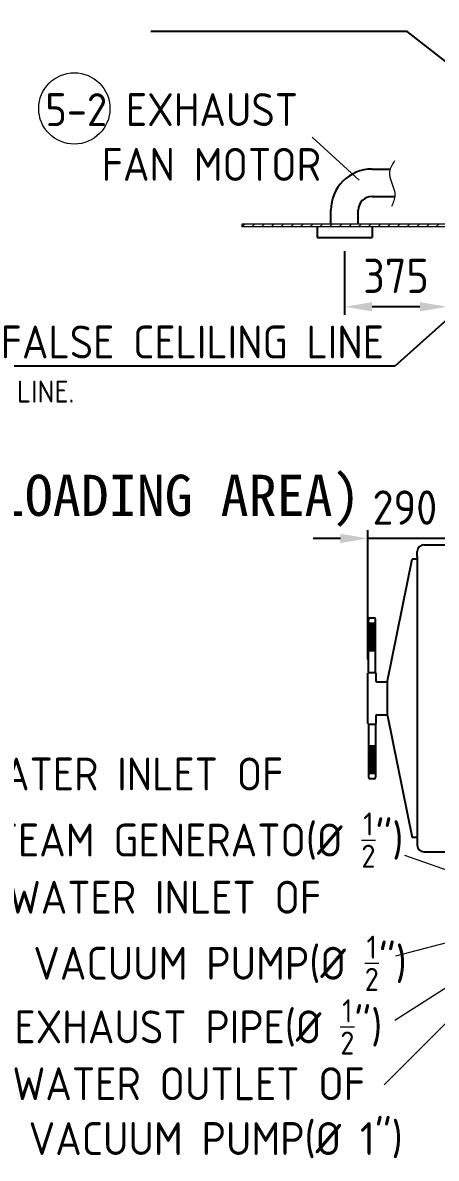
# Model space of a CAD drawing. Header units: millimetres. Extents: x 0 to 16408, y 0 to 11536.
# Drawn here: x 5484 to 6993, y 2716 to 6858 of the extents above; entities that cross this region are included whole.
import ezdxf

# ---------------------------------------------------------------- set-up
doc = ezdxf.new("R2010")
doc.units = ezdxf.units.MM
doc.header["$MEASUREMENT"] = 0
doc.linetypes.add('HIDDEN', pattern=[9.525, 6.35, -3.175])
doc.layers.get('0').update_dxf_attribs({"lineweight": 25})
for name, color, linetype, lineweight in [('D', 3, 'Continuous', 13), ('H', 2, 'HIDDEN', 15), ('S', 4, 'Continuous', 15)]:
    doc.layers.add(name, color=color, linetype=linetype, lineweight=lineweight)
doc.styles.get("Standard").update_dxf_attribs({"font": 'KAIU.TTF'})
doc.styles.add('STU25', font='isocp2.shx')
doc.dimstyles.new('STU25', dxfattribs={"dimscale": 50, "dimtxt": 2.5, "dimasz": 2, "dimexe": 0.6, "dimexo": 1, "dimgap": 1, "dimtad": 1, "dimdsep": 46, "dimtxsty": 'STU25', "dimcen": 2, "dimazin": 2, "dimtfac": 1, "dimtmove": 0, "dimatfit": 3, "dimfxl": 0, "dimtolj": 1, "dimtzin": 0, "dimarcsym": 0})
doc.dimstyles.new('STU25$7', dxfattribs={"dimscale": 50, "dimtxt": 2.5, "dimasz": 2, "dimexe": 1.25, "dimexo": 0.625, "dimgap": 1, "dimtad": 0, "dimdec": 4, "dimdsep": 46, "dimtxsty": 'STU25', "dimcen": 2.5, "dimazin": 2, "dimtfac": 1, "dimtdec": 4, "dimtmove": 0, "dimatfit": 3, "dimfxl": 0, "dimtolj": 1, "dimtzin": 0, "dimarcsym": 0})

# ---------------------------------------------------------------- blocks, each defined once
blk = doc.blocks.new('*D14')
at = {"layer": 'D', "color": 0, "linetype": 'Continuous', "lineweight": -2}
for p, q in [((6658.7, 6023.9), (6658.7, 5791.8)), ((7033.7, 6023.9), (7033.7, 5791.8)), ((6933.7, 5821.8), (6758.7, 5821.8))]:
    blk.add_line(p, q, dxfattribs=at)
at = {"layer": 'D', "color": 0}
for points in [[(6758.7, 5838.5), (6758.7, 5805.1), (6658.7, 5821.8)], [(6933.7, 5805.1), (6933.7, 5838.5), (7033.7, 5821.8)]]:
    blk.add_solid(points, dxfattribs=at)
at = {"layer": 'Defpoints', "color": 0}
for p in [(6658.7, 6073.9), (7033.7, 6073.9), (6658.7, 5821.8)]:
    blk.add_point(p, dxfattribs=at)
at = {"layer": 'D', "color": 0, "insert": (6846.2, 5934.3), "char_height": 125, "attachment_point": 5, "style": 'STU25'}
blk.add_mtext('\\A1;375', dxfattribs=at)
blk = doc.blocks.new('*D21')
at = {"layer": 'D', "color": 0, "lineweight": -2}
for p, q in [((6643.7, 4976.9), (6543.7, 4976.9)), ((6743.7, 4535.7), (6743.7, 5006.9)), ((7033.7, 4976.9), (6743.7, 4976.9)), ((7033.7, 4995.2), (7033.7, 5006.9)), ((7133.7, 4976.9), (7233.7, 4976.9))]:
    blk.add_line(p, q, dxfattribs=at)
at = {"layer": 'D', "color": 0}
for points in [[(6643.7, 4960.3), (6643.7, 4993.6), (6743.7, 4976.9)], [(7133.7, 4993.6), (7133.7, 4960.3), (7033.7, 4976.9)]]:
    blk.add_solid(points, dxfattribs=at)
at = {"layer": 'Defpoints', "color": 0}
for p in [(6743.7, 4976.9), (7033.7, 4945.2), (6743.7, 4485.7)]:
    blk.add_point(p, dxfattribs=at)
at = {"layer": 'D', "color": 0, "insert": (6878.6, 5089.4), "char_height": 125, "attachment_point": 5, "style": 'STU25'}
blk.add_mtext('\\A1;290', dxfattribs=at)

msp = doc.modelspace()

# ---------------------------------------------------------------- hatches: boundary and pattern name
at = {"layer": 'H'}
h = msp.add_hatch(dxfattribs=at)
h.set_pattern_fill('ANSI31', color=256, scale=200, style=0)
h.set_pattern_definition([(45, (225294.607, 24445.837), (-17.6776695, 17.6776695), [])])
h.paths.add_polyline_path([(7033.697, 6123.066), (6283.697, 6123.066), (6283.697, 6113.066), (7033.697, 6113.066)])

# ---------------------------------------------------------------- linework, layer by layer
at = {"linetype": 'Continuous'}
for p, q in [((6758.697, 6323.815), (6824.617, 6323.815)), ((6758.697, 6223.815), (6841.991, 6223.815)), ((6608.697, 6123.066), (6608.697, 6173.815)), ((6708.697, 6123.066), (6708.697, 6173.815)), ((6558.697, 6113.066), (6558.697, 6073.923)), ((6758.697, 6113.066), (6758.697, 6073.923)), ((6558.697, 6073.923), (6758.697, 6073.923))]:
    msp.add_line(p, q, dxfattribs=at)
for p, q in [((6923.697, 4911.066), (6923.697, 4929.066)), ((6947.697, 4953.066), (7024.697, 4953.066)), ((6815.698, 4457.566), (6904.697, 4901.066)), ((6923.697, 4901.066), (6904.697, 4901.066)), ((6923.697, 4911.066), (6923.697, 3858.066)), ((6745.998, 4487.673), (6745.998, 4681.673)), ((6751.998, 4687.673), (6765.398, 4687.673)), ((6771.398, 4487.673), (6771.398, 4681.673)), ((6745.998, 4667.673), (6771.398, 4667.673)), ((6745.998, 4649.859), (6763.811, 4667.673)), ((6745.998, 4647.859), (6765.811, 4667.673)), ((6745.998, 4645.859), (6767.811, 4667.673)), ((6745.998, 4643.859), (6769.811, 4667.673)), ((6745.998, 4663.859), (6749.811, 4667.673)), ((6745.998, 4665.859), (6747.811, 4667.673)), ((6745.998, 4655.859), (6757.811, 4667.673)), ((6745.998, 4653.859), (6759.811, 4667.673)), ((6745.998, 4651.859), (6761.811, 4667.673)), ((6745.998, 4661.859), (6751.811, 4667.673)), ((6745.998, 4659.859), (6753.811, 4667.673)), ((6745.998, 4657.859), (6755.811, 4667.673)), ((6745.998, 4641.859), (6771.398, 4667.259)), ((6745.998, 4666.095), (6771.398, 4640.695)), ((6745.998, 4639.859), (6771.398, 4665.259)), ((6745.998, 4664.095), (6771.398, 4638.695)), ((6745.998, 4637.859), (6771.398, 4663.259)), ((6745.998, 4662.095), (6771.398, 4636.695)), ((6745.998, 4635.859), (6771.398, 4661.259)), ((6745.998, 4660.095), (6771.398, 4634.695)), ((6745.998, 4633.859), (6771.398, 4659.259)), ((6745.998, 4658.095), (6771.398, 4632.695)), ((6745.998, 4631.859), (6771.398, 4657.259)), ((6745.998, 4656.095), (6771.398, 4630.695)), ((6745.998, 4629.859), (6771.398, 4655.259)), ((6745.998, 4654.095), (6771.398, 4628.695)), ((6745.998, 4627.859), (6771.398, 4653.259)), ((6745.998, 4652.095), (6771.398, 4626.695)), ((6745.998, 4625.859), (6771.398, 4651.259)), ((6745.998, 4650.095), (6771.398, 4624.695)), ((6745.998, 4623.859), (6771.398, 4649.259)), ((6745.998, 4648.095), (6771.398, 4622.695)), ((6745.998, 4621.859), (6771.398, 4647.259)), ((6745.998, 4646.095), (6771.398, 4620.695)), ((6745.998, 4619.859), (6771.398, 4645.259)), ((6745.998, 4644.095), (6771.398, 4618.695)), ((6745.998, 4617.859), (6771.398, 4643.259)), ((6745.998, 4642.095), (6771.398, 4616.695)), ((6745.998, 4615.859), (6771.398, 4641.259)), ((6745.998, 4640.095), (6771.398, 4614.695)), ((6745.998, 4613.859), (6771.398, 4639.259)), ((6746.421, 4667.673), (6771.398, 4642.695)), ((6748.421, 4667.673), (6771.398, 4644.695)), ((6750.421, 4667.673), (6771.398, 4646.695)), ((6752.421, 4667.673), (6771.398, 4648.695)), ((6754.421, 4667.673), (6771.398, 4650.695)), ((6756.421, 4667.673), (6771.398, 4652.695)), ((6758.421, 4667.673), (6771.398, 4654.695)), ((6760.421, 4667.673), (6771.398, 4656.695)), ((6762.421, 4667.673), (6771.398, 4658.695)), ((6764.421, 4667.673), (6771.398, 4660.695)), ((6766.421, 4667.673), (6771.398, 4662.695)), ((6768.421, 4667.673), (6771.398, 4664.695)), ((6770.421, 4667.673), (6771.398, 4666.695)), ((6745.998, 4638.095), (6771.398, 4612.695)), ((6745.998, 4611.859), (6771.398, 4637.259)), ((6745.998, 4636.095), (6771.398, 4610.695)), ((6745.998, 4609.859), (6771.398, 4635.259)), ((6745.998, 4634.095), (6771.398, 4608.695)), ((6745.998, 4607.859), (6771.398, 4633.259)), ((6745.998, 4632.095), (6771.398, 4606.695)), ((6745.998, 4605.859), (6771.398, 4631.259)), ((6745.998, 4630.095), (6771.398, 4604.695)), ((6745.998, 4603.859), (6771.398, 4629.259)), ((6745.998, 4628.095), (6771.398, 4602.695)), ((6745.998, 4601.859), (6771.398, 4627.259)), ((6745.998, 4626.095), (6771.398, 4600.695)), ((6745.998, 4599.859), (6771.398, 4625.259)), ((6745.998, 4624.095), (6771.398, 4598.695)), ((6745.998, 4597.859), (6771.398, 4623.259)), ((6745.998, 4622.095), (6771.398, 4596.695)), ((6745.998, 4595.859), (6771.398, 4621.259)), ((6745.998, 4620.095), (6771.398, 4594.695)), ((6745.998, 4593.859), (6771.398, 4619.259)), ((6745.998, 4618.095), (6771.398, 4592.695)), ((6745.998, 4591.859), (6771.398, 4617.259)), ((6745.998, 4616.095), (6771.398, 4590.695)), ((6745.998, 4589.859), (6771.398, 4615.259)), ((6745.998, 4614.095), (6771.398, 4588.695)), ((6745.998, 4587.859), (6771.398, 4613.259)), ((6745.998, 4612.095), (6771.398, 4586.695)), ((6745.998, 4585.859), (6771.398, 4611.259)), ((6745.998, 4610.095), (6771.398, 4584.695)), ((6745.998, 4583.859), (6771.398, 4609.259)), ((6745.998, 4608.095), (6771.398, 4582.695)), ((6745.998, 4581.859), (6771.398, 4607.259)), ((6745.998, 4606.095), (6771.398, 4580.695)), ((6745.998, 4579.859), (6771.398, 4605.259)), ((6745.998, 4604.095), (6771.398, 4578.695)), ((6745.998, 4577.859), (6771.398, 4603.259)), ((6745.998, 4602.095), (6771.398, 4576.695)), ((6745.998, 4575.859), (6771.398, 4601.259)), ((6745.998, 4600.095), (6771.398, 4574.695)), ((6745.998, 4573.859), (6771.398, 4599.259)), ((6745.998, 4598.095), (6771.398, 4572.695)), ((6745.998, 4571.859), (6771.398, 4597.259)), ((6745.998, 4596.095), (6771.398, 4570.695)), ((6745.998, 4569.859), (6771.398, 4595.259)), ((6745.998, 4594.095), (6771.398, 4568.695)), ((6745.998, 4567.859), (6771.398, 4593.259)), ((6745.998, 4592.095), (6770.421, 4567.673)), ((6745.998, 4590.095), (6768.421, 4567.673)), ((6745.998, 4588.095), (6766.421, 4567.673)), ((6745.998, 4586.095), (6764.421, 4567.673)), ((6745.998, 4584.095), (6762.421, 4567.673)), ((6745.998, 4582.095), (6760.421, 4567.673)), ((6745.998, 4580.095), (6758.421, 4567.673)), ((6745.998, 4578.095), (6756.421, 4567.673)), ((6745.998, 4576.095), (6754.421, 4567.673)), ((6745.998, 4574.095), (6752.421, 4567.673)), ((6745.998, 4572.095), (6750.421, 4567.673)), ((6745.998, 4570.095), (6748.421, 4567.673)), ((6745.998, 4567.673), (6771.398, 4567.673)), ((6747.811, 4567.673), (6771.398, 4591.259)), ((6749.811, 4567.673), (6771.398, 4589.259)), ((6751.811, 4567.673), (6771.398, 4587.259)), ((6753.811, 4567.673), (6771.398, 4585.259)), ((6755.811, 4567.673), (6771.398, 4583.259)), ((6757.811, 4567.673), (6771.398, 4581.259)), ((6759.811, 4567.673), (6771.398, 4579.259)), ((6761.811, 4567.673), (6771.398, 4577.259)), ((6763.811, 4567.673), (6771.398, 4575.259)), ((6765.811, 4567.673), (6771.398, 4573.259)), ((6767.811, 4567.673), (6771.398, 4571.259)), ((6769.811, 4567.673), (6771.398, 4569.259)), ((6743.698, 4301.46), (6743.698, 4485.673)), ((6745.698, 4487.673), (6771.698, 4487.673)), ((6773.698, 4456.066), (6773.698, 4485.673)), ((6775.698, 4454.066), (6815.698, 4454.066)), ((6815.698, 4329.566), (6815.698, 4457.566)), ((6773.698, 4301.46), (6773.698, 4331.066)), ((6775.698, 4333.066), (6815.698, 4333.066)), ((6815.698, 4329.566), (6904.697, 3886.066)), ((6745.698, 4299.46), (6771.698, 4299.46)), ((6745.998, 4299.46), (6745.998, 4105.46)), ((6771.398, 4299.46), (6771.398, 4105.46)), ((6771.398, 4219.46), (6745.998, 4219.46)), ((6769.584, 4219.46), (6745.998, 4195.874)), ((6767.584, 4219.46), (6745.998, 4197.874)), ((6765.584, 4219.46), (6745.998, 4199.874)), ((6763.584, 4219.46), (6745.998, 4201.874)), ((6747.584, 4219.46), (6745.998, 4217.874)), ((6753.584, 4219.46), (6745.998, 4211.874)), ((6751.584, 4219.46), (6745.998, 4213.874)), ((6749.584, 4219.46), (6745.998, 4215.874)), ((6759.584, 4219.46), (6745.998, 4205.874)), ((6757.584, 4219.46), (6745.998, 4207.874)), ((6755.584, 4219.46), (6745.998, 4209.874)), ((6761.584, 4219.46), (6745.998, 4203.874)), ((6771.398, 4219.274), (6745.998, 4193.874)), ((6771.398, 4193.037), (6745.998, 4218.437)), ((6771.398, 4217.274), (6745.998, 4191.874)), ((6771.398, 4191.037), (6745.998, 4216.437)), ((6771.398, 4215.274), (6745.998, 4189.874)), ((6771.398, 4189.037), (6745.998, 4214.437)), ((6771.398, 4213.274), (6745.998, 4187.874)), ((6771.398, 4187.037), (6745.998, 4212.437)), ((6771.398, 4211.274), (6745.998, 4185.874)), ((6771.398, 4185.037), (6745.998, 4210.437)), ((6771.398, 4209.274), (6745.998, 4183.874)), ((6771.398, 4183.037), (6745.998, 4208.437)), ((6771.398, 4207.274), (6745.998, 4181.874)), ((6771.398, 4181.037), (6745.998, 4206.437)), ((6771.398, 4205.274), (6745.998, 4179.874)), ((6771.398, 4179.037), (6745.998, 4204.437)), ((6771.398, 4203.274), (6745.998, 4177.874)), ((6771.398, 4177.037), (6745.998, 4202.437)), ((6771.398, 4201.274), (6745.998, 4175.874)), ((6771.398, 4175.037), (6745.998, 4200.437)), ((6771.398, 4199.274), (6745.998, 4173.874)), ((6771.398, 4173.037), (6745.998, 4198.437)), ((6771.398, 4197.274), (6745.998, 4171.874)), ((6771.398, 4171.037), (6745.998, 4196.437)), ((6771.398, 4195.274), (6745.998, 4169.874)), ((6771.398, 4169.037), (6745.998, 4194.437)), ((6771.398, 4193.274), (6745.998, 4167.874)), ((6771.398, 4167.037), (6745.998, 4192.437)), ((6771.398, 4191.274), (6745.998, 4165.874)), ((6771.398, 4165.037), (6745.998, 4190.437)), ((6771.398, 4189.274), (6745.998, 4163.874)), ((6771.398, 4163.037), (6745.998, 4188.437)), ((6771.398, 4187.274), (6745.998, 4161.874)), ((6771.398, 4161.037), (6745.998, 4186.437)), ((6771.398, 4185.274), (6745.998, 4159.874)), ((6771.398, 4159.037), (6745.998, 4184.437)), ((6771.398, 4183.274), (6745.998, 4157.874)), ((6771.398, 4195.037), (6746.975, 4219.46)), ((6771.398, 4197.037), (6748.975, 4219.46)), ((6771.398, 4199.037), (6750.975, 4219.46)), ((6771.398, 4201.037), (6752.975, 4219.46)), ((6771.398, 4203.037), (6754.975, 4219.46)), ((6771.398, 4205.037), (6756.975, 4219.46)), ((6771.398, 4207.037), (6758.975, 4219.46)), ((6771.398, 4209.037), (6760.975, 4219.46)), ((6771.398, 4211.037), (6762.975, 4219.46)), ((6771.398, 4213.037), (6764.975, 4219.46)), ((6771.398, 4215.037), (6766.975, 4219.46)), ((6771.398, 4217.037), (6768.975, 4219.46)), ((6771.398, 4157.037), (6745.998, 4182.437)), ((6771.398, 4181.274), (6745.998, 4155.874)), ((6771.398, 4155.037), (6745.998, 4180.437)), ((6771.398, 4179.274), (6745.998, 4153.874)), ((6771.398, 4153.037), (6745.998, 4178.437)), ((6771.398, 4177.274), (6745.998, 4151.874)), ((6771.398, 4151.037), (6745.998, 4176.437)), ((6771.398, 4175.274), (6745.998, 4149.874)), ((6771.398, 4149.037), (6745.998, 4174.437)), ((6771.398, 4173.274), (6745.998, 4147.874)), ((6771.398, 4147.037), (6745.998, 4172.437)), ((6771.398, 4171.274), (6745.998, 4145.874)), ((6771.398, 4145.037), (6745.998, 4170.437)), ((6771.398, 4169.274), (6745.998, 4143.874)), ((6771.398, 4143.037), (6745.998, 4168.437)), ((6771.398, 4167.274), (6745.998, 4141.874)), ((6771.398, 4141.037), (6745.998, 4166.437)), ((6771.398, 4165.274), (6745.998, 4139.874)), ((6771.398, 4139.037), (6745.998, 4164.437)), ((6771.398, 4163.274), (6745.998, 4137.874)), ((6771.398, 4137.037), (6745.998, 4162.437)), ((6771.398, 4161.274), (6745.998, 4135.874)), ((6771.398, 4135.037), (6745.998, 4160.437)), ((6771.398, 4159.274), (6745.998, 4133.874)), ((6771.398, 4133.037), (6745.998, 4158.437)), ((6771.398, 4157.274), (6745.998, 4131.874)), ((6771.398, 4131.037), (6745.998, 4156.437)), ((6771.398, 4155.274), (6745.998, 4129.874)), ((6771.398, 4129.037), (6745.998, 4154.437)), ((6771.398, 4153.274), (6745.998, 4127.874)), ((6771.398, 4127.037), (6745.998, 4152.437)), ((6771.398, 4151.274), (6745.998, 4125.874)), ((6771.398, 4125.037), (6745.998, 4150.437)), ((6771.398, 4149.274), (6745.998, 4123.874)), ((6771.398, 4123.037), (6745.998, 4148.437)), ((6771.398, 4147.274), (6745.998, 4121.874)), ((6771.398, 4121.037), (6745.998, 4146.437)), ((6771.398, 4145.274), (6745.998, 4119.874)), ((6770.975, 4119.46), (6745.998, 4144.437)), ((6768.975, 4119.46), (6745.998, 4142.437)), ((6771.398, 4143.274), (6747.584, 4119.46)), ((6766.975, 4119.46), (6745.998, 4140.437)), ((6764.975, 4119.46), (6745.998, 4138.437)), ((6762.975, 4119.46), (6745.998, 4136.437)), ((6760.975, 4119.46), (6745.998, 4134.437)), ((6758.975, 4119.46), (6745.998, 4132.437)), ((6756.975, 4119.46), (6745.998, 4130.437)), ((6754.975, 4119.46), (6745.998, 4128.437)), ((6752.975, 4119.46), (6745.998, 4126.437)), ((6750.975, 4119.46), (6745.998, 4124.437)), ((6748.975, 4119.46), (6745.998, 4122.437)), ((6746.975, 4119.46), (6745.998, 4120.437)), ((6771.398, 4119.46), (6745.998, 4119.46)), ((6771.398, 4141.274), (6749.584, 4119.46)), ((6771.398, 4139.274), (6751.584, 4119.46)), ((6771.398, 4137.274), (6753.584, 4119.46)), ((6771.398, 4135.274), (6755.584, 4119.46)), ((6771.398, 4133.274), (6757.584, 4119.46)), ((6771.398, 4131.274), (6759.584, 4119.46)), ((6771.398, 4129.274), (6761.584, 4119.46)), ((6771.398, 4127.274), (6763.584, 4119.46)), ((6771.398, 4125.274), (6765.584, 4119.46)), ((6771.398, 4123.274), (6767.584, 4119.46)), ((6771.398, 4121.274), (6769.584, 4119.46)), ((6765.398, 4099.46), (6751.998, 4099.46)), ((6923.697, 3886.066), (6904.697, 3886.066)), ((6947.697, 3834.066), (7024.697, 3834.066))]:
    msp.add_line(p, q)
for radius in [150, 50]:
    msp.add_arc((6758.697, 6173.815), radius, 90, 180, dxfattribs=at)
for centre, radius, start, end in [((6947.697, 4929.066), 24, 90, 180), ((6751.998, 4681.673), 6, 90, 180), ((6765.398, 4681.673), 6, 0, 90), ((6745.698, 4485.673), 2, 90, 180), ((6771.698, 4485.673), 2, 0, 90), ((6775.698, 4456.066), 2, 180, 270), ((6775.698, 4331.066), 2, 90, 180), ((6745.698, 4301.46), 2, 180, 270), ((6771.698, 4301.46), 2, 270, 0), ((6751.998, 4105.46), 6, 180, 270), ((6765.398, 4105.46), 6, 270, 0), ((6947.697, 3858.066), 24, 180, 270)]:
    msp.add_arc(centre, radius, start, end)
at = {"layer": 'D'}
for p, q in [((6711.409, 6283.231), (6540.842, 6440.162)), ((7155.837, 3723.066), (6878.59, 3820.916)), ((7150.413, 3533.066), (6844.63, 3452.862)), ((7211.797, 3393.066), (6802.445, 2983.805)), ((6842.333, 3219.891), (7113.349, 3393.066))]:
    msp.add_line(p, q, dxfattribs=at)
msp.add_circle((5672.666, 6544.983), 130, dxfattribs=at)
msp.add_spline([(6840.932, 6353.392), (6822.67, 6315.487), (6842.336, 6229.149), (6829.693, 6187.033)], degree=3, dxfattribs=at)
at = {"layer": 'S'}
msp.add_line((6283.697, 6123.066), (6283.697, 6113.066), dxfattribs=at)
at = {"layer": 'S', "linetype": 'Continuous'}
for p, q in [((7033.697, 6123.066), (6283.697, 6123.066)), ((7033.697, 6113.066), (6283.697, 6113.066))]:
    msp.add_line(p, q, dxfattribs=at)

# ---------------------------------------------------------------- texts
at = {"layer": 'D', "color": 11, "attachment_point": 1, "style": 'STU25'}
for s, insert, char_height in [('1. COLD WATER INTAKE OF ∅1/2", TEMPERATURE OF WATER 25°C, CONSUMPTION PER CYCLE \\P{\\Farsimp.shx; }{\\Fisocp.shx;10~300 LITERS. (WATER CONSUMPTION DETERMINED BY DRYING TIME) THE VACUUM PUMP 10 L/MIN. }\\P{\\Fisocp.shx; PRESSURE OF WATER 0.5~10 bar}{\\f標楷體|b0|i0|c136|p65;、}{\\Fisocp.shx;HARDNESS OF WATER 0.9°fH(0.09mmol/L)}{\\f標楷體|b0|i0|c136|p65;、}{\\Fisocp.shx;pH 7~9}{\\f標楷體|b0|i0|c136|p65;、}{\\Fisocp.shx;THE }\\P{\\Fisocp.shx; CHLORIDES LEVEL WILL BE }{\\f標楷體|b0|i0|c136|p65;≦}{\\Fisocp.shx;0.1 mg/l, PLACED THE WALL WITH BUILT-IN AND ACCESSIBLE KEY.}\\P{\\Fisocp.shx;2.COLD TREATED WATER INTAKE OF ∅1/2"G, SUPPLIED AT TEMPERATURE OF 25°C, CONSUMPTION }\\P{\\Fisocp.shx; PER 45L/CYC, PRESSURE OF WATER 0.5~10 bar}{\\f標楷體|b0|i0|c136|p65;、}{\\Fisocp.shx;HARDNESS OF WATER}{\\f標楷體|b0|i0|c136|p65;≦}{\\Fisocp.shx;0.2°fH(0.02mmol/L)}{\\f標楷體|b0|i0|c136|p65;，}\\P{\\Fisocp.shx; pH 5~7AND WITH CONDUCTIVITY }{\\f標楷體|b0|i0|c136|p65;≦}{\\Fisocp.shx;15μS/cm , PLACED THE WALL WITH BUILT-IN AND ACCESSIBLE KEY.}\\P{\\Fisocp.shx;}\\P{\\Fisocp.shx;NOTE:}\\P{\\Fisocp.shx; EACH TIME THE STEAM GENERATOR IS EMPTIED FOR CLEANING OR MAINTENANCE, A FURTHER 15 }\\P{\\Fisocp.shx; LITER OF WATER ARE NEEDED TO FILL IT UP AGAIN.}\\P{\\Fisocp.shx;3. DRAINAGE PIPE ∅}{\\f標楷體|b0|i0|c136|p65;≧}{\\Fisocp.shx;1" METALLIC PIPE, CORROSION RESISTANCE 2"G. AND A TEMPERATURE OF }\\P{\\Fisocp.shx; 100°C ABOVE.}\\P{\\Fisocp.shx;4.ELECTRIC INTAKE,12kWx4,WIRE 4 m LONG. (GENERAL POWER SUPPLY TO THE STERILIZER).}\\P{\\Fisocp.shx;}\\P{\\Fisocp.shx;}\\P{\\Fisocp.shx;}\\P{\\Fisocp.shx;NOTE:POWER INPUT MUST BE INSTALLED ACCORDING TO LOCAL APPLICABLE NORMS.}\\P{\\A1;NOTE: ONCE THERE EXISTS REVERSING OF FAN BLADES THAT WILL CAUSED NO VACUUM VALUE, }\\P{\\A1;TURN OFF THE MAIN POWER AND THEN SWITCH ANY TWO LINES OF THE THREE-PHASES EXCEPT GROUND LINE. }\\P{\\A1;YOU MAY HAVE TO REPEAT THIS SWITCHING STEPS FOR TWO TIMES TO MATCH }\\P{\\A1;WITH THE CORRECT ROTATING DIRECTION AS SHOWN ON THE PUMP. }\\P{\\A1;\\Fisocp.shx;5. CEILING MOUNTED AIR EXTRACTION WITH GRILLE DRAW 200 Kcal/h (LOADING / UNLOADING AREA).}\\P{\\A1;\\Fisocp.shx;5-1 CEILING MOUNTED AIR EXTRACTION WITH GRILLE DRAW 400 Kcal/h (STERILIZE AREA).}\\P{\\A1;\\Fisocp.shx;5-2. CEILING MOUNTED AIR EXTRACTION WITH GRILLE DRAW 200 Kcal/h (UNLOADING AREA).}\\P{\\A1;\\Fisocp.shx;}\\P{\\A1;\\Fisocp.shx;NOTE:(UNLOADING AREA)VENTILATE SHALL INDIVIDUAL INSTALL,CANNOT CONNECT WITH OTHER AREA.}\\P{\\A1;\\Fisocp.shx;}\\P{\\A1;\\Fisocp.shx;6. A CHECK VALVE SHALL BE FITTED AS INDICATED IN THE DRAWING (7)AND(6) .}\\P{\\A1;\\Fisocp.shx;}\\P{\\A1;\\Fisocp.shx;B. THE EQUIPMENT SHALL BE ADJUST TO A ANGLE OF 1°~2° WITH REAR SITE HIGHER THAN FRONT }\\P{\\A1;\\Fisocp.shx; SITE FOR THE PROPER OPERATION OF DRY AND DRAINAGE.}', (571.059, 8086.06), 80), ('{{\\C3;5-2 EXHAUST \\P   FAN MOTOR}}', (5566.922, 6600.862), 120), ('\\A1;{\\C3;2-1 WATER INLET OF \\P    STEAM GENERATO(%%c \\H0.7x;\\S1/2;\\H1.429x;")}', (5022.645, 4177.527), 120), ('\\A1;{\\C3;1-1 WATER INLET OF \\P     VACUUM PUMP(%%c \\H0.7x;\\S1/2;\\H1.429x;")}', (5179.976, 3728.061), 120), ('\\A1;{\\C3;7 EXHAUST PIPE(%%c \\H0.7x;\\S1/2;\\H1.429x;")}', (5310.19, 3296.069), 120), ('{\\C3;6 WATER OUTLET OF \\P   VACUUM PUMP(%%c 1")}', (5300.025, 3047.897), 120)]:
    msp.add_mtext(s, dxfattribs=dict(at, insert=insert, char_height=char_height))
at = {"layer": 'D', "color": 11, "attachment_point": 1}
for s, insert, char_height in [('{\\Fisocp2.shx;\\C3;FALSE CELILING LINE}', (5404.152, 5753.175), 120), ('{\\C3;(UNLOADING AREA)}', (5083.924, 5209), 150)]:
    msp.add_mtext(s, dxfattribs=dict(at, insert=insert, char_height=char_height))

# ---------------------------------------------------------------- dimensions: what is measured, and where the dimension line sits
at = {"layer": 'D', "linetype": 'Continuous'}
dim = msp.add_linear_dim(base=(6658.697, 5821.793), p1=(7033.697, 6073.923), p2=(6658.697, 6073.923), angle=180, dimstyle='STU25', dxfattribs=at)
dim.commit()
dim.dimension.update_dxf_attribs({"geometry": '*D14', "text_midpoint": (6846.197, 5821.793), "dimtype": 160})
at = {"layer": 'D'}
dim = msp.add_linear_dim(base=(6743.698, 4976.925), p1=(7033.697, 4945.152), p2=(6743.698, 4485.673), dimstyle='STU25', override={"dimlfac": 1}, dxfattribs=at)
dim.commit()
dim.dimension.update_dxf_attribs({"geometry": '*D21', "text_midpoint": (6878.586, 4976.925), "dimtype": 160})

# ---------------------------------------------------------------- leaders
for points in [[(7222.528, 6563.066), (6886.457, 6825.403), (5951.648, 6825.403)], [(7409.636, 6113.066), (6842.347, 5604.549), (5385.921, 5604.549)]]:
    msp.add_leader(points, dimstyle='STU25$7', override={"dimgap": 1, "dimtad": 0}, dxfattribs=at)

doc.saveas('drawing.dxf')
